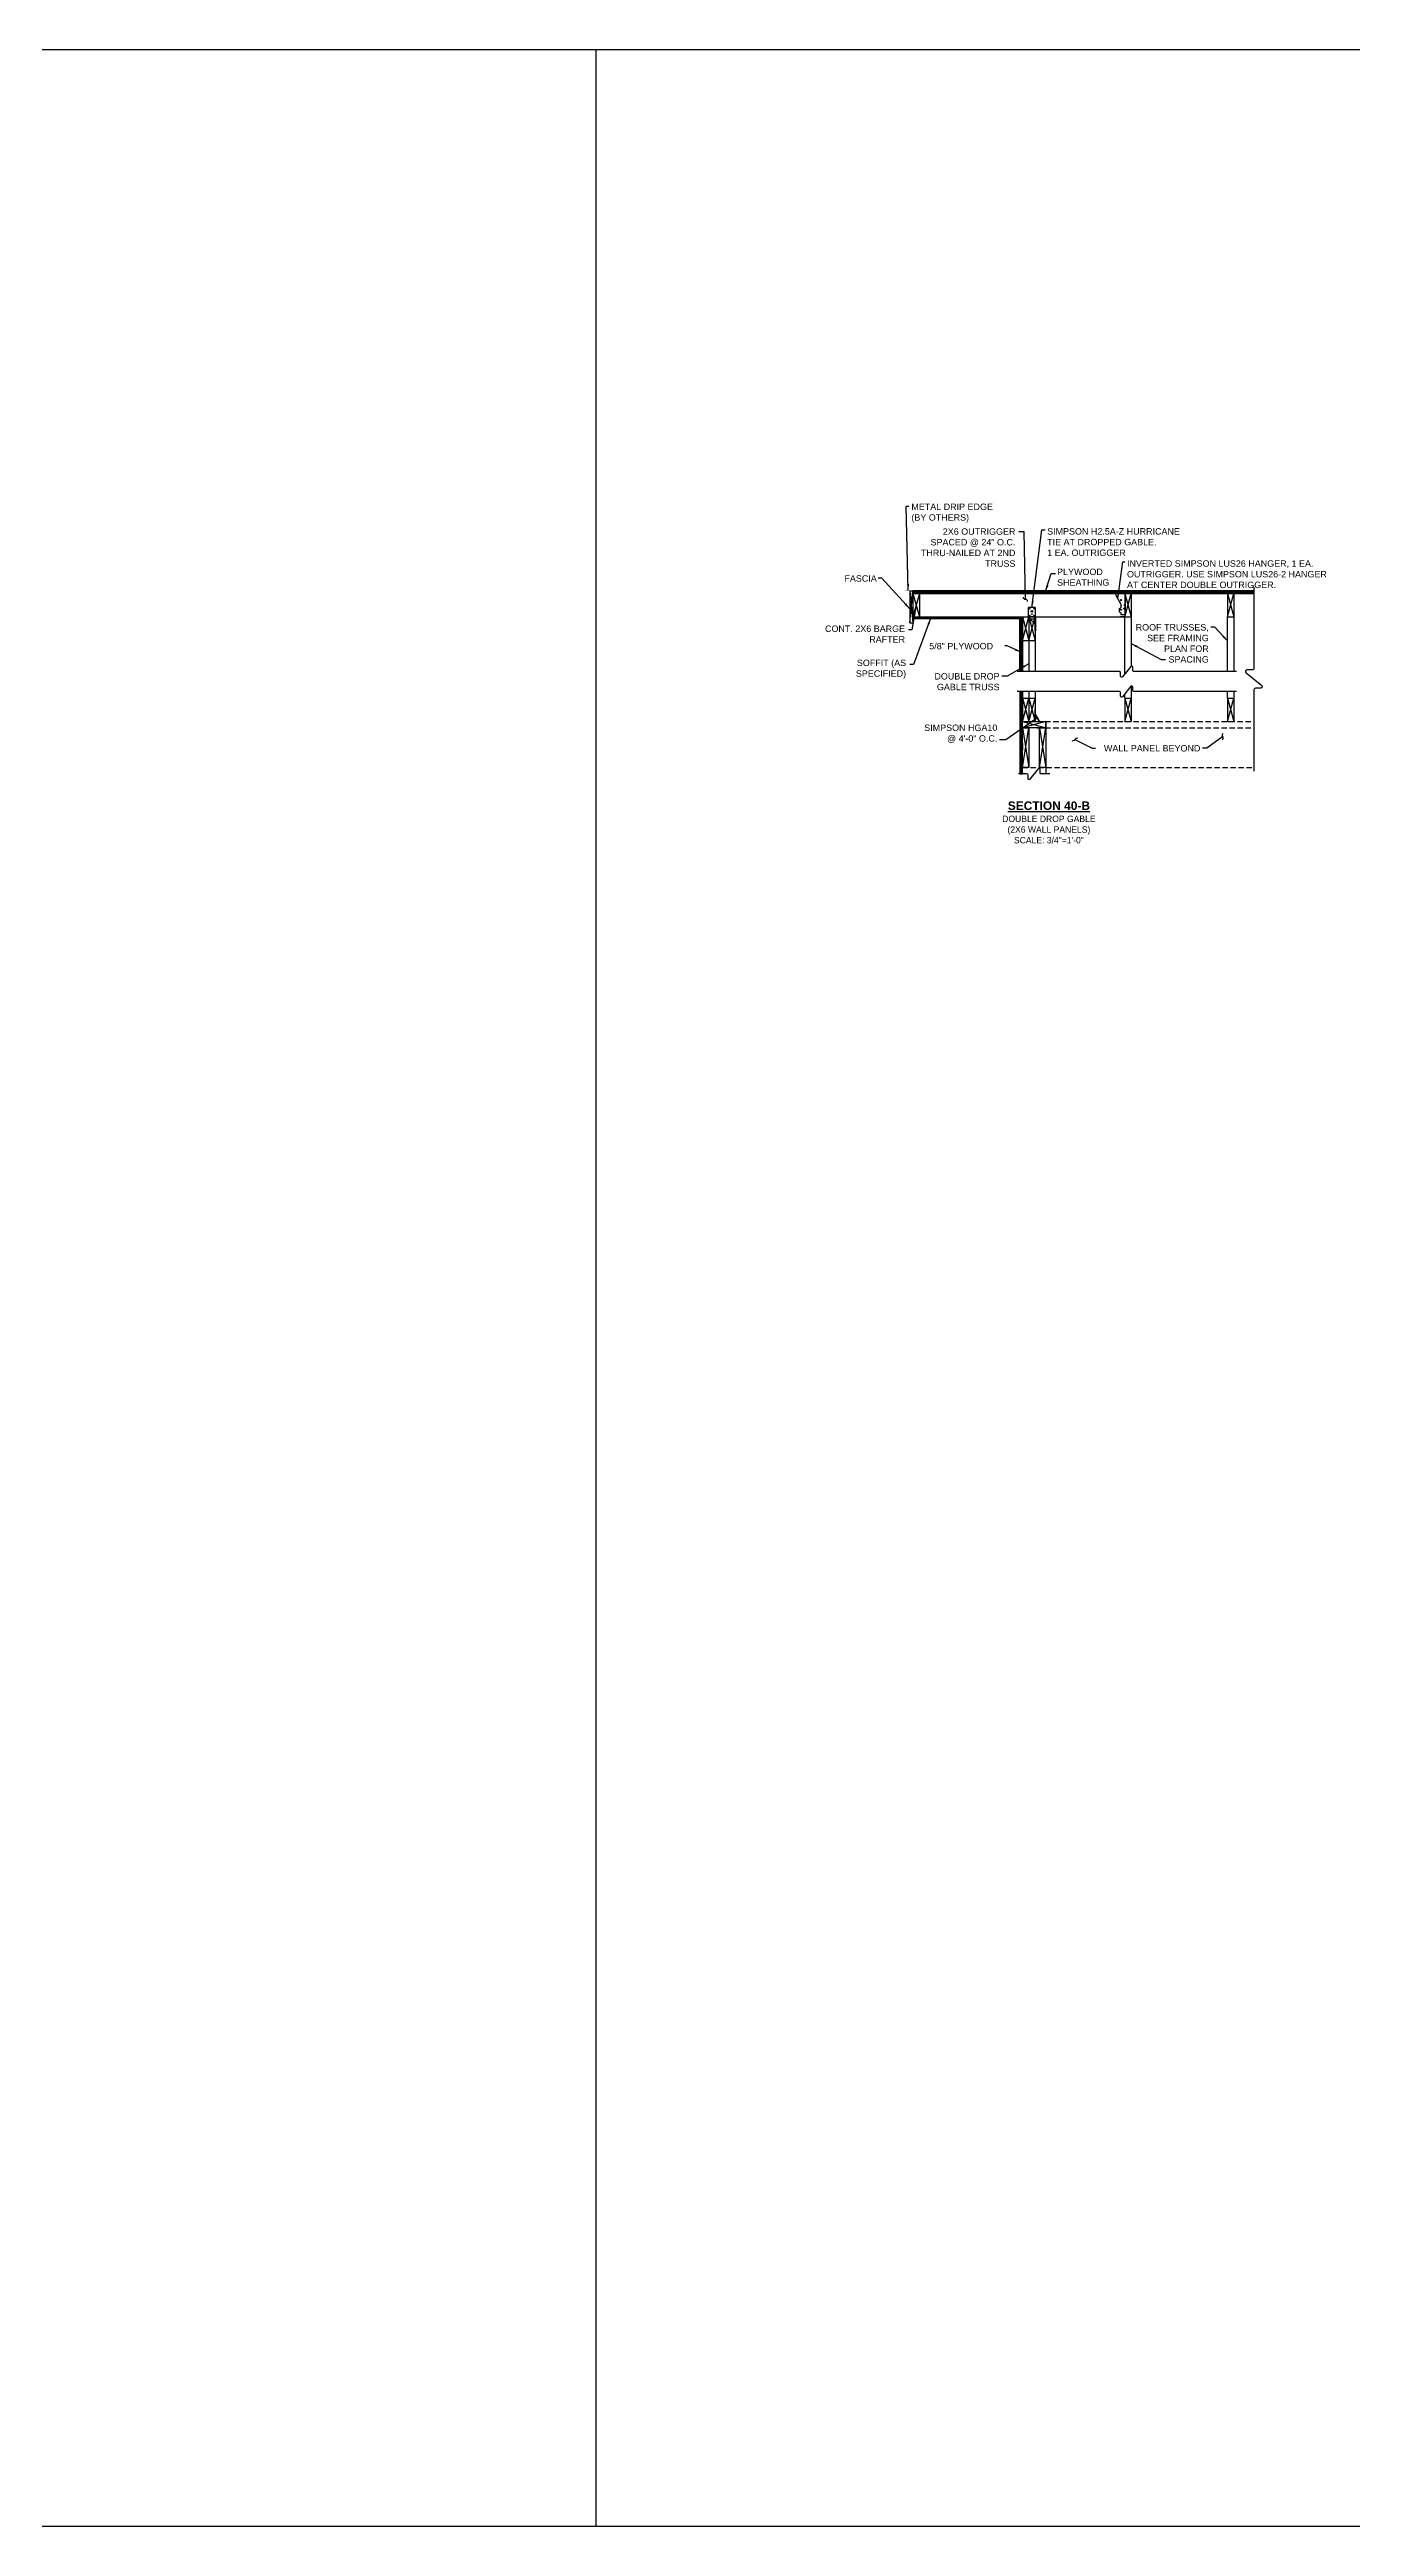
# Model space of a CAD drawing. Header units: inches. Extents: x -1316 to 22433, y -200 to 8737.
# Drawn here: x 5031 to 5336, y 810 to 1389 of the extents above; entities that cross this region are included whole.
import ezdxf

# ---------------------------------------------------------------- set-up
doc = ezdxf.new("R2010")
doc.units = ezdxf.units.IN
doc.header["$LTSCALE"] = 10
doc.header["$MEASUREMENT"] = 0
doc.linetypes.add('HIDDEN', pattern=[0.375, 0.25, -0.125])
doc.layers.get('0').update_dxf_attribs({"linetype": 'CONTINUOUS'})
doc.layers.add('A-', color=1, linetype='CONTINUOUS')
doc.layers.add('A-TXT', color=222, linetype='CONTINUOUS')
doc.layers.add('VIEWPORT', color=14, linetype='CONTINUOUS', plot=False)
doc.styles.add('style1', font='arial.ttf')
doc.styles.add('style2', font='arialbd.ttf')
doc.dimstyles.new('3-4', dxfattribs={"dimtxt": 1.5, "dimasz": 1.5, "dimexe": 0.75, "dimexo": 0.75, "dimgap": 0.5, "dimtad": 0, "dimdec": 4, "dimrnd": 0.0625, "dimzin": 0, "dimdsep": 46, "dimlunit": 4, "dimtxsty": 'style1', "dimcen": 0.09, "dimazin": 0, "dimtfac": 1, "dimtdec": 4, "dimtofl": 0, "dimtmove": 0, "dimatfit": 0, "dimfxl": 1, "dimtolj": 1, "dimtzin": 0, "dimarcsym": 0})
pattern_1 = [(0, (5300.35428, 1325.26426), (0, 0.25), []), (45, (5300.3543, 1325.26426), (-0.5, 0.5), [0.3535534, -0.707108])]
pattern_2 = [(90, (5300.35428, 1325.26426), (-0.25, 2e-17), []), (135, (5300.3543, 1325.26426), (-0.5, -0.5), [0.3535534, -0.707108])]

# ---------------------------------------------------------------- blocks, each defined once
blk = doc.blocks.new('lus26-2-r')
for p, q in [((-2, 0.66), (-0.9, 2.62)), ((-2, 0.66), (-2, 0)), ((-2, 0), (0, 0)), ((-1.19, 4.35), (-1.19, 3.71)), ((-0.94, 3.74), (-0.94, 4)), ((-0.94, 1.5), (-0.94, 1.76)), ((-0.88, 5.03), (0.12, 5.03)), ((-0.88, 4.72), (-0.88, 5.03)), ((-0.88, 4.72), (-0.88, 5.03)), ((-0.88, 2.72), (-0.88, 3.34)), ((0.06, 3.84), (-0.25, 3.59)), ((-0.25, 3.59), (0.06, 3.41)), ((-0.16, 3.6), (0.06, 3.78)), ((0.06, 3.47), (-0.16, 3.6)), ((0, 0.06), (0.12, 0.19)), ((0, 0), (0, 0.06)), ((0.06, 0.12), (0.06, 5.03)), ((0.06, 3.41), (0.06, 3.47)), ((0.12, 0.19), (0.12, 5.03))]:
    blk.add_line(p, q)
at = {"linetype": 'HIDDEN'}
blk.add_line((-2, 0.06), (0, 0.06), dxfattribs=at)
for centre, radius, start, end in [((-1, 4.35), 0.188, 90, 180), ((-1, 3.71), 0.188, 180, 250.36664), ((-1.06, 3.34), 0.188, 0, 90), ((-1.06, 4.72), 0.188, 289.63336, 0), ((-0.94, 3.73), 0.275, 73.96896, 90), ((-0.94, 3.93), 0.0449, 57.39208, 90), ((-0.94, 3.92), 0.0308, 56.48918, 90), ((-0.94, 3.82), 0.0308, 270, 303.51082), ((-0.94, 3.81), 0.0449, 270, 302.60792), ((-0.94, 4.01), 0.275, 270, 286.03104), ((-0.94, 1.49), 0.275, 73.96896, 90), ((-0.94, 1.69), 0.0449, 57.39208, 90), ((-0.94, 1.67), 0.0308, 56.48918, 90), ((-0.94, 1.58), 0.0308, 270, 303.51082), ((-0.94, 1.57), 0.0449, 270, 302.60792), ((-0.94, 1.77), 0.275, 270, 286.03104), ((-0.95, 3.89), 0.057, 32.02811, 56.48918), ((-0.95, 3.85), 0.057, 303.51082, 327.97189), ((-0.95, 1.65), 0.057, 32.02811, 56.48918), ((-0.95, 1.6), 0.057, 303.51082, 327.97189), ((-0.96, 3.9), 0.0789, 32.92267, 57.39208), ((-0.96, 3.84), 0.0789, 302.60792, 327.07733), ((-0.96, 1.66), 0.0789, 32.92267, 57.39208), ((-0.96, 1.6), 0.0789, 302.60792, 327.07733), ((-0.98, 3.88), 0.0842, 14.52655, 32.02811), ((-0.98, 3.86), 0.0842, 327.97189, 345.47345), ((-1.06, 2.72), 0.188, 329.79734, 0), ((-0.98, 1.64), 0.0842, 14.52655, 32.02811), ((-0.98, 1.62), 0.0842, 327.97189, 345.47345), ((-0.98, 3.88), 0.113, 15.01337, 32.92267), ((-1.01, 3.87), 0.122, 360, 14.52655), ((-1.01, 3.87), 0.122, 345.47345, 0), ((-0.98, 3.86), 0.113, 327.07733, 344.98663), ((-0.98, 1.64), 0.113, 15.01337, 32.92267), ((-1.01, 1.63), 0.122, 360, 14.52655), ((-1.01, 1.63), 0.122, 345.47345, 0), ((-0.98, 1.62), 0.113, 327.07733, 344.98663), ((-1.03, 3.87), 0.161, 360, 15.01337), ((-1.03, 3.87), 0.161, 344.98663, 0), ((-1.03, 1.63), 0.161, 360, 15.01337), ((-1.03, 1.63), 0.161, 344.98663, 0), ((-0.92, 3.8), 0.202, 55.25172, 73.96896), ((-0.92, 3.94), 0.202, 286.03104, 304.74828), ((-0.92, 1.56), 0.202, 55.25172, 73.96896), ((-0.92, 1.7), 0.202, 286.03104, 304.74828), ((-0.89, 3.84), 0.148, 30.84247, 55.25172), ((-0.89, 3.9), 0.148, 304.74828, 329.15753), ((-0.89, 1.6), 0.148, 30.84247, 55.25172), ((-0.89, 1.66), 0.148, 304.74828, 329.15753), ((-0.84, 3.87), 0.0938, 0, 30.84247), ((-0.84, 3.87), 0.0938, 329.15753, 360), ((-0.84, 1.63), 0.0938, 0, 30.84247), ((-0.84, 1.63), 0.0938, 329.15753, 360), ((0.06, 2.78), 0.156, 90, 270)]:
    blk.add_arc(centre, radius, start, end)
blk = doc.blocks.new('h2-5-f')
for p, q in [((-1.6, 3.17), (-1.6, 5.44)), ((-0.04, 5.44), (-1.6, 5.44)), ((-1.6, 3.17), (-0.03, 1.56)), ((-1.26, 2.92), (-1.26, 3.25)), ((-1.1, 3.4), (-0.22, 3.4)), ((-0.21, 2.77), (-1.1, 2.77)), ((-0.07, 3.24), (-0.07, 2.93)), ((-0.04, 5.44), (-0.04, 3.25)), ((-0.04, 3.28), (0, 3.24)), ((-0.03, 1.56), (-0.03, 3.21)), ((-0.03, 0), (-0.03, 1.56)), ((0.03, 0), (-0.03, 0)), ((0.03, 3.18), (0.03, 0))]:
    blk.add_line(p, q)
for centre, radius in [((-1.32, 5.19), 0.078), ((-1.32, 3.57), 0.078), ((-0.82, 4.57), 0.188), ((-0.82, 3.94), 0.078), ((-0.31, 5.19), 0.078), ((-0.31, 3.57), 0.078)]:
    blk.add_circle(centre, radius)
for centre, radius, start, end in [((-1.11, 3.25), 0.156, 89.64577, 179.64577), ((-1.1, 2.92), 0.156, 179.64577, 269.64577), ((-0.22, 3.25), 0.156, 359.64577, 89.64577), ((-0.22, 2.93), 0.156, 270.35423, 0.35423), ((-0.01, 3.25), 0.0312, 180, 213.20714), ((-0.06, 3.21), 0.0312, 0, 33.20714), ((-0.07, 3.18), 0.092, 0, 45.23386)]:
    blk.add_arc(centre, radius, start, end)
blk = doc.blocks.new('*U86')
blk.add_lwpolyline([(-14.7, 0), (-6.7, 0, 0.414214), (-5.7, 1), (-5.7, 4.2, -0.707458), (-3.9, 4.9), (3.9, -4.9, 0.707458), (5.7, -4.2), (5.7, -1, -0.414214), (6.7, 0), (14.7, 0)], format="xyb")
blk = doc.blocks.new('HGA10-r')
for p, q in [((6.53, 0.05), (4.66, 0.05)), ((4.66, 0.05), (4.66, 0)), ((6.58, 0), (4.66, 0)), ((4.91, 0.05), (4.91, 0)), ((5.66, 0.08), (6.61, 1.72)), ((6.62, 0.13), (6.62, 3)), ((6.66, 3), (6.62, 3)), ((6.66, 2.75), (6.62, 2.75)), ((6.66, 0.09), (6.66, 3))]:
    blk.add_line(p, q)
at = {"linetype": 'HIDDEN'}
blk.add_line((5.69, 0.04), (6.65, 1.71), dxfattribs=at)
for centre, start, end in [((5.59, 0.13), 285, 330), ((5.62, 0.08), 285, 330), ((6.53, 0.13), 270, 0), ((6.58, 0.09), 270, 0), ((6.53, 1.76), 328.15502, 360), ((6.58, 1.75), 328.15502, 360)]:
    blk.add_arc(centre, 0.085, start, end)
blk = doc.blocks.new('*U81')
blk.add_lwpolyline([(-102.7, 0), (-6.7, 0, 0.414214), (-5.7, 1), (-5.7, 4.2, -0.707458), (-3.9, 4.9), (3.9, -4.9, 0.707458), (5.7, -4.2), (5.7, -1, -0.414214), (6.7, 0), (102.7, 0)], format="xyb")
blk = doc.blocks.new('*U85')
blk.add_lwpolyline([(-57.4, 0), (-6.7, 0, 0.414214), (-5.7, 1), (-5.7, 4.2, -0.707458), (-3.9, 4.9), (3.9, -4.9, 0.707458), (5.7, -4.2), (5.7, -1, -0.414214), (6.7, 0), (57.4, 0)], format="xyb")

msp = doc.modelspace()

# ---------------------------------------------------------------- hatches: boundary and pattern name
at = {"layer": 'A-'}
h = msp.add_hatch(dxfattribs=at)
h.set_pattern_fill('DOLMIT', color=5, style=0)
h.set_pattern_definition(pattern_1)
h.paths.add_polyline_path([(5233.02005, 1262.71103), (5233.02005, 1262.08603), (5312.87752, 1262.08603), (5312.87752, 1262.71103)])
h = msp.add_hatch(dxfattribs=at)
h.set_pattern_fill('DOLMIT', color=5, style=0)
h.set_pattern_definition(pattern_1)
h.paths.add_polyline_path([(5258.64505, 1256.58603), (5258.64505, 1256.21103), (5233.02005, 1256.21103), (5233.02005, 1256.58603)])
h = msp.add_hatch(dxfattribs=at)
h.set_pattern_fill('DOLMIT', color=5, angle=90, style=0)
h.set_pattern_definition(pattern_2)
h.paths.add_polyline_path([(5258.02005, 1256.21103), (5258.64505, 1256.21103), (5258.64505, 1243.77399), (5258.02005, 1243.77399)])
h = msp.add_hatch(dxfattribs=at)
h.set_pattern_fill('DOLMIT', color=5, angle=90, style=0)
h.set_pattern_definition(pattern_2)
h.paths.add_polyline_path([(5258.02005, 1219.81227), (5258.64505, 1219.81227), (5258.64505, 1239.11177), (5258.02005, 1239.11177)])

# ---------------------------------------------------------------- linework, layer by layer
for p, q in [((5232.27005, 1262.71103), (5312.87752, 1262.71103)), ((5232.27005, 1262.71103), (5232.27005, 1255.21103)), ((5233.02005, 1262.71103), (5233.02005, 1255.21103)), ((5233.02005, 1262.08603), (5312.87752, 1262.08603)), ((5234.52005, 1262.08603), (5234.52005, 1256.58603)), ((5282.64505, 1262.08603), (5282.64505, 1256.58603)), ((5284.14505, 1262.08603), (5284.14505, 1256.58603)), ((5306.64505, 1262.08603), (5306.64505, 1256.58603)), ((5308.14505, 1262.08603), (5308.14505, 1256.58603)), ((5232.27005, 1255.21103), (5233.02005, 1255.21103)), ((5233.02005, 1256.58603), (5282.64505, 1256.58603)), ((5233.02005, 1256.21103), (5258.64505, 1256.21103)), ((5258.02005, 1256.21103), (5258.02005, 1243.77399)), ((5258.64505, 1256.58603), (5258.64505, 1243.77399)), ((5260.14505, 1256.58603), (5260.14505, 1243.77399)), ((5260.14505, 1256.58603), (5260.14505, 1251.08603)), ((5261.64505, 1256.58603), (5261.64505, 1243.77399)), ((5282.64505, 1256.58603), (5281.64505, 1256.58603)), ((5282.64505, 1243.23157), (5282.64505, 1256.58603)), ((5282.64505, 1256.58603), (5284.14505, 1256.58603)), ((5284.14505, 1256.58603), (5284.14505, 1245.0573)), ((5306.64505, 1243.77399), (5306.64505, 1256.58603)), ((5306.64505, 1256.58603), (5308.14505, 1256.58603)), ((5308.14505, 1256.58603), (5308.14505, 1243.77399)), ((5258.64505, 1251.08603), (5260.14505, 1251.08603)), ((5260.14505, 1251.08603), (5261.64505, 1251.08603)), ((5258.02005, 1239.11177), (5258.02005, 1232.08603)), ((5258.64505, 1239.11177), (5258.64505, 1232.08603)), ((5258.64505, 1237.58603), (5260.14505, 1237.58603)), ((5260.14505, 1239.11177), (5260.14505, 1237.58603)), ((5260.14505, 1237.54642), (5260.14505, 1237.58603)), ((5260.14505, 1237.58603), (5260.14505, 1232.08603)), ((5260.14505, 1237.58603), (5261.64505, 1237.58603)), ((5261.64505, 1239.11177), (5261.64505, 1237.58603)), ((5261.64505, 1237.58603), (5261.64505, 1232.08603)), ((5282.64505, 1237.58603), (5282.64505, 1238.56935)), ((5282.64505, 1237.58603), (5282.64505, 1237.54642)), ((5282.64505, 1237.58603), (5282.64505, 1232.08603)), ((5282.64505, 1237.58603), (5284.14505, 1237.58603)), ((5284.14505, 1240.39508), (5284.14505, 1237.58603)), ((5284.14505, 1237.54642), (5284.14505, 1237.58603)), ((5284.14505, 1237.58603), (5284.14505, 1232.08603)), ((5306.64505, 1237.58603), (5306.64505, 1239.11177)), ((5306.64505, 1237.58603), (5306.64505, 1237.54642)), ((5306.64505, 1237.58603), (5306.64505, 1232.08603)), ((5306.64505, 1237.58603), (5308.14505, 1237.58603)), ((5308.14505, 1239.11177), (5308.14505, 1237.58603)), ((5308.14505, 1237.54642), (5308.14505, 1237.58603)), ((5308.14505, 1237.58603), (5308.14505, 1232.08603)), ((5282.64505, 1232.08603), (5284.14505, 1232.08603)), ((5306.64505, 1232.08603), (5308.14505, 1232.08603))]:
    msp.add_line(p, q, dxfattribs=at)
at = {"layer": 'A-', "color": 5}
for p, q in [((5232.27005, 1255.21103), (5233.02005, 1262.71103)), ((5232.27005, 1262.71103), (5233.02005, 1255.21103)), ((5234.52005, 1262.08603), (5233.02005, 1256.58603)), ((5233.02005, 1262.08603), (5234.52005, 1256.58603)), ((5282.64505, 1256.58603), (5284.14505, 1262.08603)), ((5282.64505, 1262.08603), (5284.14505, 1256.58603)), ((5306.64505, 1256.58603), (5308.14505, 1262.08603)), ((5306.64505, 1262.08603), (5308.14505, 1256.58603)), ((5258.64505, 1256.58603), (5260.14505, 1251.08603)), ((5258.64505, 1251.08603), (5260.14505, 1256.58603)), ((5260.14505, 1256.58603), (5261.64505, 1251.08603)), ((5260.14505, 1251.08603), (5261.64505, 1256.58603)), ((5258.64505, 1232.08603), (5260.14505, 1237.58603)), ((5258.64505, 1237.58603), (5260.14505, 1232.08603)), ((5260.14505, 1232.08603), (5261.64505, 1237.58603)), ((5260.14505, 1237.58603), (5261.64505, 1232.08603)), ((5282.64505, 1232.08603), (5284.14505, 1237.58603)), ((5282.64505, 1237.58603), (5284.14505, 1232.08603)), ((5306.64505, 1232.08603), (5308.14505, 1237.58603)), ((5306.64505, 1237.58603), (5308.14505, 1232.08603))]:
    msp.add_line(p, q, dxfattribs=at)
at = {"layer": 'A-', "const_width": 0.09375}
for points in [[(5231.27005, 1262.77353), (5235.27005, 1262.77353)], [(5232.20755, 1262.71103), (5232.20755, 1261.71103)]]:
    msp.add_lwpolyline(points, dxfattribs=at)
at = {"layer": 'A-'}
for points in [[(5233.02005, 1262.71103), (5233.02005, 1262.08603), (5312.87752, 1262.08603), (5312.87752, 1262.71103)], [(5258.64505, 1256.58603), (5258.64505, 1256.21103), (5233.02005, 1256.21103), (5233.02005, 1256.58603)], [(5258.02005, 1256.21103), (5258.64505, 1256.21103), (5258.64505, 1243.77399), (5258.02005, 1243.77399)], [(5258.02005, 1219.81227), (5258.64505, 1219.81227), (5258.64505, 1239.11177), (5258.02005, 1239.11177)], [(5258.64505, 1232.08603), (5264.14505, 1232.08603), (5264.14505, 1230.58603), (5258.64505, 1230.58603)], [(5260.14505, 1230.58603), (5260.14505, 1221.33603), (5258.64505, 1221.33603), (5258.64505, 1230.58603)], [(5264.14505, 1230.58603), (5264.14505, 1221.33603), (5262.64505, 1221.33603), (5262.64505, 1230.58603)]]:
    msp.add_lwpolyline(points, close=True, dxfattribs=at)
at = {"layer": 'A-', "color": 5}
for points in [[(5258.64505, 1232.08603), (5264.14505, 1230.58603), (5264.14505, 1232.08603), (5258.64505, 1230.58603)], [(5258.64505, 1221.33603), (5260.14505, 1230.58603), (5258.64505, 1230.58603), (5260.14505, 1221.33603)], [(5262.64505, 1221.33603), (5264.14505, 1230.58603), (5262.64505, 1230.58603), (5264.14505, 1221.33603)]]:
    msp.add_lwpolyline(points, dxfattribs=at)
at = {"layer": 'A-', "color": 5, "linetype": 'HIDDEN', "ltscale": 0.5}
for points in [[(5262.14505, 1232.08603), (5312.87752, 1232.08603)], [(5262.14505, 1230.58603), (5312.87752, 1230.58603)], [(5258.64505, 1221.33603), (5312.87752, 1221.33603)]]:
    msp.add_lwpolyline(points, dxfattribs=at)
at = {"layer": 'A-'}
for points in [[(5258.64505, 1226.99125), (5258.64505, 1225.46749)], [(5264.14505, 1221.33603), (5264.14505, 1219.81227)]]:
    msp.add_lwpolyline(points, dxfattribs=at)
at = {"layer": 'VIEWPORT'}
msp.add_lwpolyline([(3201.77316, 1389.39776), (7888.35435, 1389.39776), (7888.35435, 809.58532), (3201.77316, 809.58532)], close=True, dxfattribs=at)
msp.add_lwpolyline([(5158.74181, 1389.39776), (5158.74181, 809.58532)], dxfattribs=at)

# ---------------------------------------------------------------- block references
at = {"layer": 'A-'}
msp.add_blockref('h2-5-f', (5261.68139, 1253.30907), dxfattribs=at)
at = {"layer": 'A-', "xscale": -1, "rotation": 180}
msp.add_blockref('lus26-2-r', (5282.58255, 1262.14853), dxfattribs=at)
at = {"layer": 'A-', "xscale": -0.375, "yscale": 0.375, "zscale": 0.375, "rotation": 90}
msp.add_blockref('*U85', (5312.87752, 1242.02353), dxfattribs=at)
at = {"layer": 'A-', "xscale": -0.25, "yscale": 0.25, "zscale": 0.25}
for name, p in [('*U81', (5283.08255, 1243.77399)), ('*U81', (5283.08255, 1239.11177)), ('*U86', (5261.39505, 1219.81227))]:
    msp.add_blockref(name, p, dxfattribs=at)
at = {"layer": 'A-', "xscale": -1}
msp.add_blockref('HGA10-r', (5268.30935, 1232.08603), dxfattribs=at)

# ---------------------------------------------------------------- texts
at = {"layer": 'A-TXT', "style": 'style1'}
for s, p in [('FASCIA', (5216.97565, 1264.83596)), ('5/8" PLYWOOD', (5236.83485, 1248.99819))]:
    msp.add_text(s, height=1.5, dxfattribs=at).set_placement(p)
at = {"layer": 'A-TXT', "char_height": 1.5, "style": 'style1'}
for s, insert, width, attachment_point in [('METAL DRIP EDGE (BY OTHERS)', (5232.65056, 1283.11574), 20.0714286, 1), ('PLYWOOD SHEATHING', (5266.78027, 1267.8904), 11.6785714, 1), ('CONT. 2X6 BARGE RAFTER', (5231.17023, 1254.57371), 22.2810667, 3), ('SOFFIT (AS\\PSPECIFIED)', (5231.41428, 1246.57774), 16.8571429, 3)]:
    msp.add_mtext(s, dxfattribs=dict(at, insert=insert, width=width, attachment_point=attachment_point))
for s, insert, attachment_point in [('2X6 OUTRIGGER\\PSPACED @ 24" O.C.\\PTHRU-NAILED AT 2ND\\PTRUSS', (5257.01127, 1277.31441), 3), ('SIMPSON H2.5A-Z HURRICANE \\PTIE AT DROPPED GABLE.\\P1 EA. OUTRIGGER', (5264.44904, 1277.35912), 1), ('INVERTED SIMPSON LUS26 HANGER, 1 EA.\\POUTRIGGER. USE SIMPSON LUS26-2 HANGER\\PAT CENTER DOUBLE OUTRIGGER.', (5283.1504, 1269.83082), 1), ('ROOF TRUSSES, \\PSEE FRAMING \\PPLAN FOR \\PSPACING', (5302.29581, 1254.89586), 3), ('\\A1;DOUBLE DROP\\PGABLE TRUSS', (5253.30286, 1243.42832), 3), ('\\A1;SIMPSON HGA10\\P@ 4\'-0" O.C.', (5252.78544, 1227.08242), 9), ('\\A1;WALL PANEL BEYOND', (5300.33317, 1226.57935), 3)]:
    msp.add_mtext(s, dxfattribs=dict(at, insert=insert, attachment_point=attachment_point))
at = {"layer": 'VIEWPORT', "insert": (5264.85694, 1213.39687), "char_height": 2, "attachment_point": 2, "style": 'style2'}
msp.add_mtext('{\\LSECTION 40-B}\\P{\\Fae2|c0;\\H0.75x;DOUBLE DROP GABLE \\P(2X6 WALL PANELS)\\PSCALE: 3/4"=1\'-0"}', dxfattribs=at)

# ---------------------------------------------------------------- leaders
at = {"layer": 'A-TXT'}
for points, override in [([(5231.92783, 1262.77353), (5231.4675, 1282.4695), (5232.05297, 1282.4695)], {"dimgap": 0.5, "dimtad": 0}), ([(5259.34152, 1260.70806), (5259.07703, 1276.52866), (5257.82905, 1276.52866)], {"dimgap": 0.5, "dimtad": 0, "dimldrblk": 'Integral'}), ([(5232.27005, 1258.46939), (5225.74797, 1265.65203), (5224.83855, 1265.65203)], {"dimgap": 0.5, "dimtad": 0}), ([(5264.09869, 1262.60199), (5265.40421, 1266.77174), (5266.42894, 1266.77174)], {"dimgap": 0.5, "dimtad": 0}), ([(5233.77005, 1259.33603), (5232.78157, 1253.54989), (5232.01132, 1253.54989)], {"dimgap": 0.5, "dimtad": 0}), ([(5237.14545, 1256.21103), (5233.16852, 1245.43126), (5232.28508, 1245.43126)], {"dimgap": 0.5, "dimtad": 0}), ([(5306.64505, 1250.99031), (5303.6895, 1254.14586), (5302.79581, 1254.14586)], {"dimgap": 0.5, "dimtad": 0}), ([(5258.33903, 1248.30212), (5255.08889, 1249.78362), (5254.51869, 1249.78362)], {"dimgap": 0.5, "dimtad": 0}), ([(5284.14505, 1250.33539), (5291.17777, 1246.58445), (5292.19062, 1246.58445)], {"dimgap": 0.5, "dimtad": 0}), ([(5260.14505, 1245.60504), (5255.04938, 1242.67832), (5253.80286, 1242.67832)], {"dimgap": 0.5, "dimtad": 0}), ([(5262.15522, 1232.97718), (5254.78544, 1227.83242), (5253.28544, 1227.83242)], {"dimgap": 0.5, "dimtad": 0}), ([(5305.55915, 1228.55656), (5301.83162, 1225.82935), (5300.83317, 1225.82935)], {"dimldrblk": 'Integral'}), ([(5270.94636, 1227.89138), (5275.0067, 1225.82935), (5275.80546, 1225.82935)], {"dimldrblk": 'Integral'})]:
    msp.add_leader(points, dimstyle='3-4', override=override, dxfattribs=at)
for points in [[(5260.86481, 1258.74657), (5263.19904, 1276.98412), (5263.94904, 1276.98412)], [(5280.99527, 1260.86538), (5282.15986, 1269.45582), (5282.6504, 1269.45582)]]:
    msp.add_leader(points, dimstyle='3-4', dxfattribs=at)

doc.saveas('drawing.dxf')
